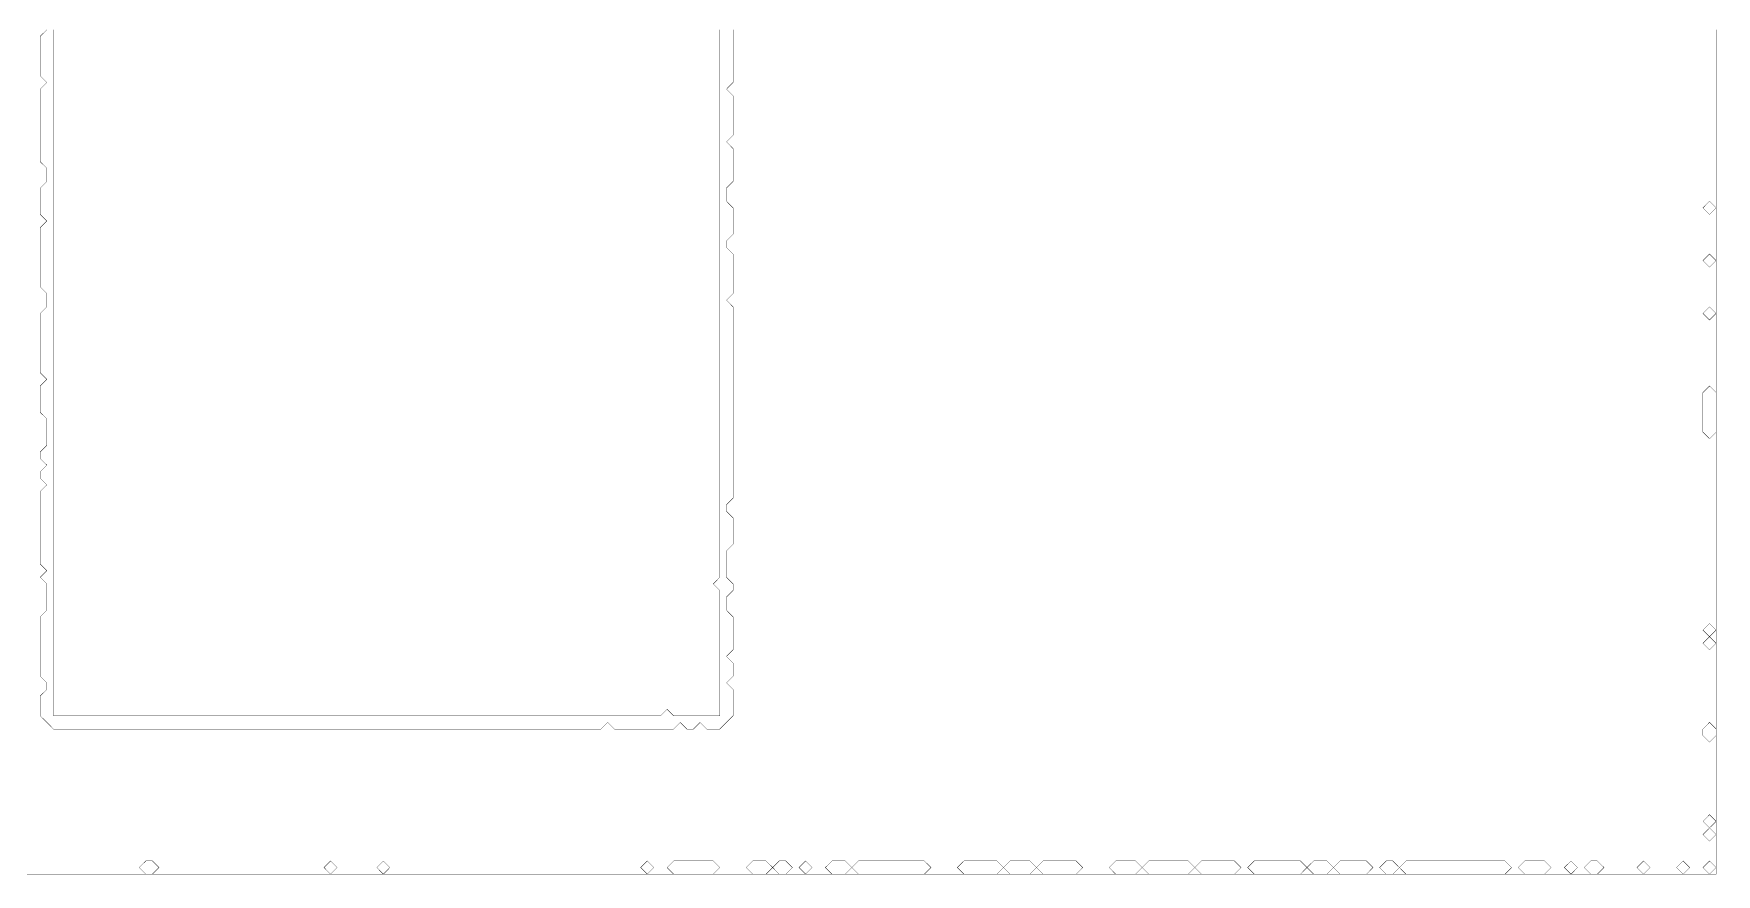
# Model space of a CAD drawing. Header units: metres. Extents: x 0 to 5082, y -5082 to 0.
# Drawn here: x 2546 to 5082, y -5082 to -3815 of the extents above; entities that cross this region are included whole.
import ezdxf

# ---------------------------------------------------------------- set-up
doc = ezdxf.new("R2010")
doc.units = ezdxf.units.M
doc.layers.add('conductor', color=1, linetype='Continuous')
doc.layers.add('substrate', color=5, linetype='Continuous')

msp = doc.modelspace()

# ---------------------------------------------------------------- linework, layer by layer
at = {"layer": 'conductor', "const_width": 0.5}
msp.add_lwpolyline([(2575.8, -3809.1), (2575.8, -3819), (2575.8, -3828.9), (2575.8, -3838.9), (2575.8, -3848.8), (2575.8, -3858.8), (2575.8, -3868.7), (2575.8, -3878.7), (2575.8, -3888.6), (2575.8, -3898.6), (2575.8, -3908.5), (2575.8, -3918.5), (2575.8, -3928.4), (2575.8, -3938.3), (2575.8, -3948.3), (2575.8, -3958.2), (2575.8, -3968.2), (2575.8, -3978.1), (2575.8, -3988.1), (2575.8, -3998), (2575.8, -4008), (2575.8, -4017.9), (2575.8, -4027.9), (2575.8, -4037.8), (2575.8, -4047.7), (2575.8, -4057.7), (2575.8, -4067.6), (2575.8, -4077.6), (2575.8, -4087.5), (2575.8, -4097.5), (2575.8, -4107.4), (2575.8, -4117.4), (2575.8, -4127.3), (2575.8, -4137.2), (2575.8, -4147.2), (2575.8, -4157.1), (2575.8, -4167.1), (2575.8, -4177), (2575.8, -4187), (2575.8, -4196.9), (2575.8, -4206.9), (2575.8, -4216.8), (2575.8, -4226.8), (2575.8, -4236.7), (2575.8, -4246.6), (2575.8, -4256.6), (2575.8, -4266.5), (2575.8, -4276.5), (2575.8, -4286.4), (2575.8, -4296.4), (2575.8, -4306.3), (2575.8, -4316.3), (2575.8, -4326.2), (2575.8, -4336.2), (2575.8, -4346.1), (2575.8, -4356), (2575.8, -4366), (2575.8, -4375.9), (2575.8, -4385.9), (2575.8, -4395.8), (2575.8, -4405.8), (2575.8, -4415.7), (2575.8, -4425.7), (2575.8, -4435.6), (2575.8, -4445.6), (2575.8, -4455.5), (2575.8, -4465.4), (2575.8, -4475.4), (2575.8, -4485.3), (2575.8, -4495.3), (2575.8, -4505.2), (2575.8, -4515.2), (2575.8, -4525.1), (2575.8, -4535.1), (2575.8, -4545), (2575.8, -4555), (2575.8, -4564.9), (2575.8, -4574.8), (2575.8, -4584.8), (2575.8, -4594.7), (2575.8, -4604.7), (2575.8, -4614.6), (2575.8, -4624.6), (2575.8, -4634.5), (2575.8, -4644.5), (2575.8, -4654.4), (2575.8, -4664.4), (2575.8, -4674.3), (2575.8, -4684.2), (2575.8, -4694.2), (2575.8, -4704.1), (2575.8, -4714.1), (2575.8, -4724), (2575.8, -4734), (2575.8, -4743.9), (2575.8, -4753.9), (2575.8, -4763.8), (2575.8, -4773.8), (2575.8, -4783.7), (2575.8, -4793.6), (2575.8, -4803.6), (2575.8, -4813.5), (2575.8, -4823.5), (2575.8, -4833.4), (2575.8, -4843.4), (2585.8, -4843.4), (2595.7, -4843.4), (2605.7, -4843.4), (2615.6, -4843.4), (2625.6, -4843.4), (2635.5, -4843.4), (2645.5, -4843.4), (2655.4, -4843.4), (2665.3, -4843.4), (2675.3, -4843.4), (2685.2, -4843.4), (2695.2, -4843.4), (2705.1, -4843.4), (2715.1, -4843.4), (2725, -4843.4), (2735, -4843.4), (2744.9, -4843.4), (2754.9, -4843.4), (2764.8, -4843.4), (2774.7, -4843.4), (2784.7, -4843.4), (2794.6, -4843.4), (2804.6, -4843.4), (2814.5, -4843.4), (2824.5, -4843.4), (2834.4, -4843.4), (2844.4, -4843.4), (2854.3, -4843.4), (2864.2, -4843.4), (2874.2, -4843.4), (2884.1, -4843.4), (2894.1, -4843.4), (2904, -4843.4), (2914, -4843.4), (2923.9, -4843.4), (2933.9, -4843.4), (2943.8, -4843.4), (2953.8, -4843.4), (2963.7, -4843.4), (2973.6, -4843.4), (2983.6, -4843.4), (2993.5, -4843.4), (3003.5, -4843.4), (3013.4, -4843.4), (3023.4, -4843.4), (3033.3, -4843.4), (3043.3, -4843.4), (3053.2, -4843.4), (3063.2, -4843.4), (3073.1, -4843.4), (3083, -4843.4), (3093, -4843.4), (3102.9, -4843.4), (3112.9, -4843.4), (3122.8, -4843.4), (3132.8, -4843.4), (3142.7, -4843.4), (3152.7, -4843.4), (3162.6, -4843.4), (3172.6, -4843.4), (3182.5, -4843.4), (3192.4, -4843.4), (3202.4, -4843.4), (3212.3, -4843.4), (3222.3, -4843.4), (3232.2, -4843.4), (3242.2, -4843.4), (3252.1, -4843.4), (3262.1, -4843.4), (3272, -4843.4), (3282, -4843.4), (3291.9, -4843.4), (3301.8, -4843.4), (3311.8, -4843.4), (3321.7, -4843.4), (3331.7, -4843.4), (3341.6, -4843.4), (3351.6, -4843.4), (3361.5, -4843.4), (3371.5, -4843.4), (3381.4, -4843.4), (3391.4, -4843.4), (3401.3, -4843.4), (3411.2, -4843.4), (3421.2, -4843.4), (3431.1, -4843.4), (3441.1, -4843.4), (3451, -4843.4), (3461, -4843.4), (3470.9, -4843.4), (3480.9, -4843.4), (3490.8, -4843.4), (3500.8, -4833.4), (3510.7, -4843.4), (3520.6, -4843.4), (3530.6, -4843.4), (3540.5, -4843.4), (3550.5, -4843.4), (3560.4, -4843.4), (3570.4, -4843.4), (3580.3, -4843.4), (3580.3, -4833.4), (3580.3, -4823.5), (3580.3, -4813.5), (3580.3, -4803.6), (3580.3, -4793.6), (3580.3, -4783.7), (3580.3, -4773.8), (3580.3, -4763.8), (3580.3, -4753.9), (3580.3, -4743.9), (3580.3, -4734), (3580.3, -4724), (3580.3, -4714.1), (3580.3, -4704.1), (3580.3, -4694.2), (3580.3, -4684.2), (3580.3, -4674.3), (3580.3, -4664.4), (3580.3, -4654.4), (3570.4, -4644.5), (3580.3, -4634.5), (3580.3, -4624.6), (3580.3, -4614.6), (3580.3, -4604.7), (3580.3, -4594.7), (3580.3, -4584.8), (3580.3, -4574.8), (3580.3, -4564.9), (3580.3, -4555), (3580.3, -4545), (3580.3, -4535.1), (3580.3, -4525.1), (3580.3, -4515.2), (3580.3, -4505.2), (3580.3, -4495.3), (3580.3, -4485.3), (3580.3, -4475.4), (3580.3, -4465.4), (3580.3, -4455.5), (3580.3, -4445.6), (3580.3, -4435.6), (3580.3, -4425.7), (3580.3, -4415.7), (3580.3, -4405.8), (3580.3, -4395.8), (3580.3, -4385.9), (3580.3, -4375.9), (3580.3, -4366), (3580.3, -4356), (3580.3, -4346.1), (3580.3, -4336.2), (3580.3, -4326.2), (3580.3, -4316.3), (3580.3, -4306.3), (3580.3, -4296.4), (3580.3, -4286.4), (3580.3, -4276.5), (3580.3, -4266.5), (3580.3, -4256.6), (3580.3, -4246.6), (3580.3, -4236.7), (3580.3, -4226.8), (3580.3, -4216.8), (3580.3, -4206.9), (3580.3, -4196.9), (3580.3, -4187), (3580.3, -4177), (3580.3, -4167.1), (3580.3, -4157.1), (3580.3, -4147.2), (3580.3, -4137.2), (3580.3, -4127.3), (3580.3, -4117.4), (3580.3, -4107.4), (3580.3, -4097.5), (3580.3, -4087.5), (3580.3, -4077.6), (3580.3, -4067.6), (3580.3, -4057.7), (3580.3, -4047.7), (3580.3, -4037.8), (3580.3, -4027.9), (3580.3, -4017.9), (3580.3, -4008), (3580.3, -3998), (3580.3, -3988.1), (3580.3, -3978.1), (3580.3, -3968.2), (3580.3, -3958.2), (3580.3, -3948.3), (3580.3, -3938.3), (3580.3, -3928.4), (3580.3, -3918.5), (3580.3, -3908.5), (3580.3, -3898.6), (3580.3, -3888.6), (3580.3, -3878.7), (3580.3, -3868.7), (3580.3, -3858.8), (3580.3, -3848.8), (3580.3, -3838.9), (3580.3, -3828.9), (3580.3, -3819), (3580.3, -3809.1)], dxfattribs=at)
at = {"layer": 'substrate', "const_width": 0.5}
for points in [[(2536.1, -5082.1), (2546, -5082.1), (2555.9, -5082.1), (2565.9, -5082.1), (2575.8, -5082.1), (2585.8, -5082.1), (2595.7, -5082.1), (2605.7, -5082.1), (2615.6, -5082.1), (2625.6, -5082.1), (2635.5, -5082.1), (2645.5, -5082.1), (2655.4, -5082.1), (2665.3, -5082.1), (2675.3, -5082.1), (2685.2, -5082.1), (2695.2, -5082.1), (2705.1, -5082.1), (2715.1, -5082.1), (2725, -5082.1), (2735, -5082.1), (2744.9, -5082.1), (2754.9, -5082.1), (2764.8, -5082.1), (2774.7, -5082.1), (2784.7, -5082.1), (2794.6, -5082.1), (2804.6, -5082.1), (2814.5, -5082.1), (2824.5, -5082.1), (2834.4, -5082.1), (2844.4, -5082.1), (2854.3, -5082.1), (2864.2, -5082.1), (2874.2, -5082.1), (2884.1, -5082.1), (2894.1, -5082.1), (2904, -5082.1), (2914, -5082.1), (2923.9, -5082.1), (2933.9, -5082.1), (2943.8, -5082.1), (2953.8, -5082.1), (2963.7, -5082.1), (2973.6, -5082.1), (2983.6, -5082.1), (2993.5, -5082.1), (3003.5, -5082.1), (3013.4, -5082.1), (3023.4, -5082.1), (3033.3, -5082.1), (3043.3, -5082.1), (3053.2, -5082.1), (3063.2, -5082.1), (3073.1, -5082.1), (3083, -5082.1), (3093, -5082.1), (3102.9, -5082.1), (3112.9, -5082.1), (3122.8, -5082.1), (3132.8, -5082.1), (3142.7, -5082.1), (3152.7, -5082.1), (3162.6, -5082.1), (3172.6, -5082.1), (3182.5, -5082.1), (3192.4, -5082.1), (3202.4, -5082.1), (3212.3, -5082.1), (3222.3, -5082.1), (3232.2, -5082.1), (3242.2, -5082.1), (3252.1, -5082.1), (3262.1, -5082.1), (3272, -5082.1), (3282, -5082.1), (3291.9, -5082.1), (3301.8, -5082.1), (3311.8, -5082.1), (3321.7, -5082.1), (3331.7, -5082.1), (3341.6, -5082.1), (3351.6, -5082.1), (3361.5, -5082.1), (3371.5, -5082.1), (3381.4, -5082.1), (3391.4, -5082.1), (3401.3, -5082.1), (3411.2, -5082.1), (3421.2, -5082.1), (3431.1, -5082.1), (3441.1, -5082.1), (3451, -5082.1), (3461, -5082.1), (3470.9, -5082.1), (3480.9, -5082.1), (3490.8, -5082.1), (3500.8, -5082.1), (3510.7, -5082.1), (3520.6, -5082.1), (3530.6, -5082.1), (3540.5, -5082.1), (3550.5, -5082.1), (3560.4, -5082.1), (3570.4, -5082.1), (3580.3, -5082.1), (3590.3, -5082.1), (3600.2, -5082.1), (3610.1, -5082.1), (3620.1, -5082.1), (3630, -5082.1), (3640, -5082.1), (3649.9, -5082.1), (3659.9, -5082.1), (3669.8, -5082.1), (3679.8, -5082.1), (3689.7, -5082.1), (3699.7, -5082.1), (3709.6, -5082.1), (3719.5, -5082.1), (3729.5, -5082.1), (3739.4, -5082.1), (3749.4, -5082.1), (3759.3, -5082.1), (3769.3, -5082.1), (3779.2, -5082.1), (3789.2, -5082.1), (3799.1, -5082.1), (3809.1, -5082.1), (3819, -5082.1), (3828.9, -5082.1), (3838.9, -5082.1), (3848.8, -5082.1), (3858.8, -5082.1), (3868.7, -5082.1), (3878.7, -5082.1), (3888.6, -5082.1), (3898.6, -5082.1), (3908.5, -5082.1), (3918.5, -5082.1), (3928.4, -5082.1), (3938.3, -5082.1), (3948.3, -5082.1), (3958.2, -5082.1), (3968.2, -5082.1), (3978.1, -5082.1), (3988.1, -5082.1), (3998, -5082.1), (4008, -5082.1), (4017.9, -5082.1), (4027.9, -5082.1), (4037.8, -5082.1), (4047.7, -5082.1), (4057.7, -5082.1), (4067.6, -5082.1), (4077.6, -5082.1), (4087.5, -5082.1), (4097.5, -5082.1), (4107.4, -5082.1), (4117.4, -5082.1), (4127.3, -5082.1), (4137.2, -5082.1), (4147.2, -5082.1), (4157.1, -5082.1), (4167.1, -5082.1), (4177, -5082.1), (4187, -5082.1), (4196.9, -5082.1), (4206.9, -5082.1), (4216.8, -5082.1), (4226.8, -5082.1), (4236.7, -5082.1), (4246.6, -5082.1), (4256.6, -5082.1), (4266.5, -5082.1), (4276.5, -5082.1), (4286.4, -5082.1), (4296.4, -5082.1), (4306.3, -5082.1), (4316.3, -5082.1), (4326.2, -5082.1), (4336.2, -5082.1), (4346.1, -5082.1), (4356, -5082.1), (4366, -5082.1), (4375.9, -5082.1), (4385.9, -5082.1), (4395.8, -5082.1), (4405.8, -5082.1), (4415.7, -5082.1), (4425.7, -5082.1), (4435.6, -5082.1), (4445.6, -5082.1), (4455.5, -5082.1), (4465.4, -5082.1), (4475.4, -5082.1), (4485.3, -5082.1), (4495.3, -5082.1), (4505.2, -5082.1), (4515.2, -5082.1), (4525.1, -5082.1), (4535.1, -5082.1), (4545, -5082.1), (4555, -5082.1), (4564.9, -5082.1), (4574.8, -5082.1), (4584.8, -5082.1), (4594.7, -5082.1), (4604.7, -5082.1), (4614.6, -5082.1), (4624.6, -5082.1), (4634.5, -5082.1), (4644.5, -5082.1), (4654.4, -5082.1), (4664.4, -5082.1), (4674.3, -5082.1), (4684.2, -5082.1), (4694.2, -5082.1), (4704.1, -5082.1), (4714.1, -5082.1), (4724, -5082.1), (4734, -5082.1), (4743.9, -5082.1), (4753.9, -5082.1), (4763.8, -5082.1), (4773.8, -5082.1), (4783.7, -5082.1), (4793.6, -5082.1), (4803.6, -5082.1), (4813.5, -5082.1), (4823.5, -5082.1), (4833.4, -5082.1), (4843.4, -5082.1), (4853.3, -5082.1), (4863.3, -5082.1), (4873.2, -5082.1), (4883.1, -5082.1), (4893.1, -5082.1), (4903, -5082.1), (4913, -5082.1), (4922.9, -5082.1), (4932.9, -5082.1), (4942.8, -5082.1), (4952.8, -5082.1), (4962.7, -5082.1), (4972.7, -5082.1), (4982.6, -5082.1), (4992.5, -5082.1), (5002.5, -5082.1), (5012.4, -5082.1), (5022.4, -5082.1), (5032.3, -5082.1), (5042.3, -5082.1), (5052.2, -5082.1), (5062.2, -5082.1), (5072.1, -5082.1), (5082.1, -5082.1), (5082.1, -5072.1), (5082.1, -5062.2), (5082.1, -5052.2), (5082.1, -5042.3), (5082.1, -5032.3), (5082.1, -5022.4), (5082.1, -5012.4), (5082.1, -5002.5), (5082.1, -4992.5), (5082.1, -4982.6), (5082.1, -4972.7), (5082.1, -4962.7), (5082.1, -4952.8), (5082.1, -4942.8), (5082.1, -4932.9), (5082.1, -4922.9), (5082.1, -4913), (5082.1, -4903), (5082.1, -4893.1), (5082.1, -4883.1), (5082.1, -4873.2), (5082.1, -4863.3), (5082.1, -4853.3), (5082.1, -4843.4), (5082.1, -4833.4), (5082.1, -4823.5), (5082.1, -4813.5), (5082.1, -4803.6), (5082.1, -4793.6), (5082.1, -4783.7), (5082.1, -4773.8), (5082.1, -4763.8), (5082.1, -4753.9), (5082.1, -4743.9), (5082.1, -4734), (5082.1, -4724), (5082.1, -4714.1), (5082.1, -4704.1), (5082.1, -4694.2), (5082.1, -4684.2), (5082.1, -4674.3), (5082.1, -4664.4), (5082.1, -4654.4), (5082.1, -4644.5), (5082.1, -4634.5), (5082.1, -4624.6), (5082.1, -4614.6), (5082.1, -4604.7), (5082.1, -4594.7), (5082.1, -4584.8), (5082.1, -4574.8), (5082.1, -4564.9), (5082.1, -4555), (5082.1, -4545), (5082.1, -4535.1), (5082.1, -4525.1), (5082.1, -4515.2), (5082.1, -4505.2), (5082.1, -4495.3), (5082.1, -4485.3), (5082.1, -4475.4), (5082.1, -4465.4), (5082.1, -4455.5), (5082.1, -4445.6), (5082.1, -4435.6), (5082.1, -4425.7), (5082.1, -4415.7), (5082.1, -4405.8), (5082.1, -4395.8), (5082.1, -4385.9), (5082.1, -4375.9), (5082.1, -4366), (5082.1, -4356), (5082.1, -4346.1), (5082.1, -4336.2), (5082.1, -4326.2), (5082.1, -4316.3), (5082.1, -4306.3), (5082.1, -4296.4), (5082.1, -4286.4), (5082.1, -4276.5), (5082.1, -4266.5), (5082.1, -4256.6), (5082.1, -4246.6), (5082.1, -4236.7), (5082.1, -4226.8), (5082.1, -4216.8), (5082.1, -4206.9), (5082.1, -4196.9), (5082.1, -4187), (5082.1, -4177), (5082.1, -4167.1), (5082.1, -4157.1), (5082.1, -4147.2), (5082.1, -4137.2), (5082.1, -4127.3), (5082.1, -4117.4), (5082.1, -4107.4), (5082.1, -4097.5), (5082.1, -4087.5), (5082.1, -4077.6), (5082.1, -4067.6), (5082.1, -4057.7), (5082.1, -4047.7), (5082.1, -4037.8), (5082.1, -4027.9), (5082.1, -4017.9), (5082.1, -4008), (5082.1, -3998), (5082.1, -3988.1), (5082.1, -3978.1), (5082.1, -3968.2), (5082.1, -3958.2), (5082.1, -3948.3), (5082.1, -3938.3), (5082.1, -3928.4), (5082.1, -3918.5), (5082.1, -3908.5), (5082.1, -3898.6), (5082.1, -3888.6), (5082.1, -3878.7), (5082.1, -3868.7), (5082.1, -3858.8), (5082.1, -3848.8), (5082.1, -3838.9), (5082.1, -3828.9), (5082.1, -3819), (5082.1, -3809.1)], [(3600.2, -3809.1), (3600.2, -3819), (3600.2, -3828.9), (3600.2, -3838.9), (3600.2, -3848.8), (3600.2, -3858.8), (3600.2, -3868.7), (3600.2, -3878.7), (3600.2, -3888.6), (3590.3, -3898.6), (3600.2, -3908.5), (3600.2, -3918.5), (3600.2, -3928.4), (3600.2, -3938.3), (3600.2, -3948.3), (3600.2, -3958.2), (3600.2, -3968.2), (3590.3, -3978.1), (3600.2, -3988.1), (3600.2, -3998), (3600.2, -4008), (3600.2, -4017.9), (3600.2, -4027.9), (3600.2, -4037.8), (3590.3, -4047.7), (3590.3, -4057.7), (3590.3, -4067.6), (3600.2, -4077.6), (3600.2, -4087.5), (3600.2, -4097.5), (3600.2, -4107.4), (3600.2, -4117.4), (3590.3, -4127.3), (3590.3, -4137.2), (3600.2, -4147.2), (3600.2, -4157.1), (3600.2, -4167.1), (3600.2, -4177), (3600.2, -4187), (3600.2, -4196.9), (3600.2, -4206.9), (3590.3, -4216.8), (3600.2, -4226.8), (3600.2, -4236.7), (3600.2, -4246.6), (3600.2, -4256.6), (3600.2, -4266.5), (3600.2, -4276.5), (3600.2, -4286.4), (3600.2, -4296.4), (3600.2, -4306.3), (3600.2, -4316.3), (3600.2, -4326.2), (3600.2, -4336.2), (3600.2, -4346.1), (3600.2, -4356), (3600.2, -4366), (3600.2, -4375.9), (3600.2, -4385.9), (3600.2, -4395.8), (3600.2, -4405.8), (3600.2, -4415.7), (3600.2, -4425.7), (3600.2, -4435.6), (3600.2, -4445.6), (3600.2, -4455.5), (3600.2, -4465.4), (3600.2, -4475.4), (3600.2, -4485.3), (3600.2, -4495.3), (3600.2, -4505.2), (3600.2, -4515.2), (3590.3, -4525.1), (3590.3, -4535.1), (3600.2, -4545), (3600.2, -4555), (3600.2, -4564.9), (3600.2, -4574.8), (3600.2, -4584.8), (3590.3, -4594.7), (3590.3, -4604.7), (3590.3, -4614.6), (3590.3, -4624.6), (3590.3, -4634.5), (3600.2, -4644.5), (3600.2, -4654.4), (3590.3, -4664.4), (3590.3, -4674.3), (3590.3, -4684.2), (3600.2, -4694.2), (3600.2, -4704.1), (3600.2, -4714.1), (3600.2, -4724), (3600.2, -4734), (3600.2, -4743.9), (3590.3, -4753.9), (3600.2, -4763.8), (3600.2, -4773.8), (3600.2, -4783.7), (3590.3, -4793.6), (3600.2, -4803.6), (3600.2, -4813.5), (3600.2, -4823.5), (3600.2, -4833.4), (3600.2, -4843.4), (3590.3, -4853.3), (3580.3, -4863.3), (3570.4, -4863.3), (3560.4, -4863.3), (3550.5, -4853.3), (3540.5, -4863.3), (3530.6, -4863.3), (3520.6, -4853.3), (3510.7, -4863.3), (3500.8, -4863.3), (3490.8, -4863.3), (3480.9, -4863.3), (3470.9, -4863.3), (3461, -4863.3), (3451, -4863.3), (3441.1, -4863.3), (3431.1, -4863.3), (3421.2, -4863.3), (3411.2, -4853.3), (3401.3, -4863.3), (3391.4, -4863.3), (3381.4, -4863.3), (3371.5, -4863.3), (3361.5, -4863.3), (3351.6, -4863.3), (3341.6, -4863.3), (3331.7, -4863.3), (3321.7, -4863.3), (3311.8, -4863.3), (3301.8, -4863.3), (3291.9, -4863.3), (3282, -4863.3), (3272, -4863.3), (3262.1, -4863.3), (3252.1, -4863.3), (3242.2, -4863.3), (3232.2, -4863.3), (3222.3, -4863.3), (3212.3, -4863.3), (3202.4, -4863.3), (3192.4, -4863.3), (3182.5, -4863.3), (3172.6, -4863.3), (3162.6, -4863.3), (3152.7, -4863.3), (3142.7, -4863.3), (3132.8, -4863.3), (3122.8, -4863.3), (3112.9, -4863.3), (3102.9, -4863.3), (3093, -4863.3), (3083, -4863.3), (3073.1, -4863.3), (3063.2, -4863.3), (3053.2, -4863.3), (3043.3, -4863.3), (3033.3, -4863.3), (3023.4, -4863.3), (3013.4, -4863.3), (3003.5, -4863.3), (2993.5, -4863.3), (2983.6, -4863.3), (2973.6, -4863.3), (2963.7, -4863.3), (2953.8, -4863.3), (2943.8, -4863.3), (2933.9, -4863.3), (2923.9, -4863.3), (2914, -4863.3), (2904, -4863.3), (2894.1, -4863.3), (2884.1, -4863.3), (2874.2, -4863.3), (2864.2, -4863.3), (2854.3, -4863.3), (2844.4, -4863.3), (2834.4, -4863.3), (2824.5, -4863.3), (2814.5, -4863.3), (2804.6, -4863.3), (2794.6, -4863.3), (2784.7, -4863.3), (2774.7, -4863.3), (2764.8, -4863.3), (2754.9, -4863.3), (2744.9, -4863.3), (2735, -4863.3), (2725, -4863.3), (2715.1, -4863.3), (2705.1, -4863.3), (2695.2, -4863.3), (2685.2, -4863.3), (2675.3, -4863.3), (2665.3, -4863.3), (2655.4, -4863.3), (2645.5, -4863.3), (2635.5, -4863.3), (2625.6, -4863.3), (2615.6, -4863.3), (2605.7, -4863.3), (2595.7, -4863.3), (2585.8, -4863.3), (2575.8, -4863.3), (2565.9, -4853.3), (2555.9, -4843.4), (2555.9, -4833.4), (2555.9, -4823.5), (2555.9, -4813.5), (2565.9, -4803.6), (2565.9, -4793.6), (2555.9, -4783.7), (2555.9, -4773.8), (2555.9, -4763.8), (2555.9, -4753.9), (2555.9, -4743.9), (2555.9, -4734), (2555.9, -4724), (2555.9, -4714.1), (2555.9, -4704.1), (2555.9, -4694.2), (2565.9, -4684.2), (2565.9, -4674.3), (2565.9, -4664.4), (2565.9, -4654.4), (2565.9, -4644.5), (2555.9, -4634.5), (2565.9, -4624.6), (2555.9, -4614.6), (2555.9, -4604.7), (2555.9, -4594.7), (2555.9, -4584.8), (2555.9, -4574.8), (2555.9, -4564.9), (2555.9, -4555), (2555.9, -4545), (2555.9, -4535.1), (2555.9, -4525.1), (2555.9, -4515.2), (2555.9, -4505.2), (2565.9, -4495.3), (2555.9, -4485.3), (2555.9, -4475.4), (2565.9, -4465.4), (2555.9, -4455.5), (2555.9, -4445.6), (2565.9, -4435.6), (2565.9, -4425.7), (2565.9, -4415.7), (2565.9, -4405.8), (2565.9, -4395.8), (2555.9, -4385.9), (2555.9, -4375.9), (2555.9, -4366), (2555.9, -4356), (2555.9, -4346.1), (2565.9, -4336.2), (2555.9, -4326.2), (2555.9, -4316.3), (2555.9, -4306.3), (2555.9, -4296.4), (2555.9, -4286.4), (2555.9, -4276.5), (2555.9, -4266.5), (2555.9, -4256.6), (2555.9, -4246.6), (2555.9, -4236.7), (2565.9, -4226.8), (2565.9, -4216.8), (2565.9, -4206.9), (2555.9, -4196.9), (2555.9, -4187), (2555.9, -4177), (2555.9, -4167.1), (2555.9, -4157.1), (2555.9, -4147.2), (2555.9, -4137.2), (2555.9, -4127.3), (2555.9, -4117.4), (2555.9, -4107.4), (2565.9, -4097.5), (2555.9, -4087.5), (2555.9, -4077.6), (2555.9, -4067.6), (2555.9, -4057.7), (2555.9, -4047.7), (2565.9, -4037.8), (2565.9, -4027.9), (2565.9, -4017.9), (2555.9, -4008), (2555.9, -3998), (2555.9, -3988.1), (2555.9, -3978.1), (2555.9, -3968.2), (2555.9, -3958.2), (2555.9, -3948.3), (2555.9, -3938.3), (2555.9, -3928.4), (2555.9, -3918.5), (2555.9, -3908.5), (2555.9, -3898.6), (2565.9, -3888.6), (2555.9, -3878.7), (2555.9, -3868.7), (2555.9, -3858.8), (2555.9, -3848.8), (2555.9, -3838.9), (2555.9, -3828.9), (2555.9, -3819), (2565.9, -3809.1)]]:
    msp.add_lwpolyline(points, dxfattribs=at)
for points in [[(5062.2, -4077.6), (5072.1, -4067.6), (5082.1, -4077.6), (5072.1, -4087.5)], [(5062.2, -4157.1), (5072.1, -4147.2), (5082.1, -4157.1), (5072.1, -4167.1)], [(5062.2, -4236.7), (5072.1, -4226.8), (5082.1, -4236.7), (5072.1, -4246.6)], [(5062.2, -4356), (5072.1, -4346.1), (5082.1, -4356), (5082.1, -4366), (5082.1, -4375.9), (5082.1, -4385.9), (5082.1, -4395.8), (5082.1, -4405.8), (5082.1, -4415.7), (5072.1, -4425.7), (5062.2, -4415.7), (5062.2, -4405.8), (5062.2, -4395.8), (5062.2, -4385.9), (5062.2, -4375.9), (5062.2, -4366)], [(5062.2, -4714.1), (5072.1, -4704.1), (5082.1, -4714.1), (5072.1, -4724)], [(5062.2, -4734), (5072.1, -4724), (5082.1, -4734), (5072.1, -4743.9)], [(5062.2, -4863.3), (5072.1, -4853.3), (5082.1, -4863.3), (5082.1, -4873.2), (5072.1, -4883.1), (5062.2, -4873.2)], [(5062.2, -5002.5), (5072.1, -4992.5), (5082.1, -5002.5), (5072.1, -5012.4)], [(5062.2, -5022.4), (5072.1, -5012.4), (5082.1, -5022.4), (5072.1, -5032.3)], [(2705.1, -5072.1), (2715.1, -5062.2), (2725, -5062.2), (2735, -5072.1), (2725, -5082.1), (2715.1, -5082.1)], [(2983.6, -5072.1), (2993.5, -5062.2), (3003.5, -5072.1), (2993.5, -5082.1)], [(3063.2, -5072.1), (3073.1, -5062.2), (3083, -5072.1), (3073.1, -5082.1)], [(3461, -5072.1), (3470.9, -5062.2), (3480.9, -5072.1), (3470.9, -5082.1)], [(3500.8, -5072.1), (3510.7, -5062.2), (3520.6, -5062.2), (3530.6, -5062.2), (3540.5, -5062.2), (3550.5, -5062.2), (3560.4, -5062.2), (3570.4, -5062.2), (3580.3, -5072.1), (3570.4, -5082.1), (3560.4, -5082.1), (3550.5, -5082.1), (3540.5, -5082.1), (3530.6, -5082.1), (3520.6, -5082.1), (3510.7, -5082.1)], [(3620.1, -5072.1), (3630, -5062.2), (3640, -5062.2), (3649.9, -5062.2), (3659.9, -5072.1), (3649.9, -5082.1), (3640, -5082.1), (3630, -5082.1)], [(3659.9, -5072.1), (3669.8, -5062.2), (3679.8, -5062.2), (3689.7, -5072.1), (3679.8, -5082.1), (3669.8, -5082.1)], [(3699.7, -5072.1), (3709.6, -5062.2), (3719.5, -5072.1), (3709.6, -5082.1)], [(3739.4, -5072.1), (3749.4, -5062.2), (3759.3, -5062.2), (3769.3, -5062.2), (3779.2, -5072.1), (3769.3, -5082.1), (3759.3, -5082.1), (3749.4, -5082.1)], [(3779.2, -5072.1), (3789.2, -5062.2), (3799.1, -5062.2), (3809.1, -5062.2), (3819, -5062.2), (3828.9, -5062.2), (3838.9, -5062.2), (3848.8, -5062.2), (3858.8, -5062.2), (3868.7, -5062.2), (3878.7, -5062.2), (3888.6, -5062.2), (3898.6, -5072.1), (3888.6, -5082.1), (3878.7, -5082.1), (3868.7, -5082.1), (3858.8, -5082.1), (3848.8, -5082.1), (3838.9, -5082.1), (3828.9, -5082.1), (3819, -5082.1), (3809.1, -5082.1), (3799.1, -5082.1), (3789.2, -5082.1)], [(3938.3, -5072.1), (3948.3, -5062.2), (3958.2, -5062.2), (3968.2, -5062.2), (3978.1, -5062.2), (3988.1, -5062.2), (3998, -5062.2), (4008, -5072.1), (3998, -5082.1), (3988.1, -5082.1), (3978.1, -5082.1), (3968.2, -5082.1), (3958.2, -5082.1), (3948.3, -5082.1)], [(4008, -5072.1), (4017.9, -5062.2), (4027.9, -5062.2), (4037.8, -5062.2), (4047.7, -5062.2), (4057.7, -5072.1), (4047.7, -5082.1), (4037.8, -5082.1), (4027.9, -5082.1), (4017.9, -5082.1)], [(4057.7, -5072.1), (4067.6, -5062.2), (4077.6, -5062.2), (4087.5, -5062.2), (4097.5, -5062.2), (4107.4, -5062.2), (4117.4, -5062.2), (4127.3, -5072.1), (4117.4, -5082.1), (4107.4, -5082.1), (4097.5, -5082.1), (4087.5, -5082.1), (4077.6, -5082.1), (4067.6, -5082.1)], [(4167.1, -5072.1), (4177, -5062.2), (4187, -5062.2), (4196.9, -5062.2), (4206.9, -5062.2), (4216.8, -5072.1), (4206.9, -5082.1), (4196.9, -5082.1), (4187, -5082.1), (4177, -5082.1)], [(4216.8, -5072.1), (4226.8, -5062.2), (4236.7, -5062.2), (4246.6, -5062.2), (4256.6, -5062.2), (4266.5, -5062.2), (4276.5, -5062.2), (4286.4, -5062.2), (4296.4, -5072.1), (4286.4, -5082.1), (4276.5, -5082.1), (4266.5, -5082.1), (4256.6, -5082.1), (4246.6, -5082.1), (4236.7, -5082.1), (4226.8, -5082.1)], [(4296.4, -5072.1), (4306.3, -5062.2), (4316.3, -5062.2), (4326.2, -5062.2), (4336.2, -5062.2), (4346.1, -5062.2), (4356, -5062.2), (4366, -5072.1), (4356, -5082.1), (4346.1, -5082.1), (4336.2, -5082.1), (4326.2, -5082.1), (4316.3, -5082.1), (4306.3, -5082.1)], [(4375.9, -5072.1), (4385.9, -5062.2), (4395.8, -5062.2), (4405.8, -5062.2), (4415.7, -5062.2), (4425.7, -5062.2), (4435.6, -5062.2), (4445.6, -5062.2), (4455.5, -5062.2), (4465.4, -5072.1), (4455.5, -5082.1), (4445.6, -5082.1), (4435.6, -5082.1), (4425.7, -5082.1), (4415.7, -5082.1), (4405.8, -5082.1), (4395.8, -5082.1), (4385.9, -5082.1)], [(4465.4, -5072.1), (4475.4, -5062.2), (4485.3, -5062.2), (4495.3, -5062.2), (4505.2, -5072.1), (4495.3, -5082.1), (4485.3, -5082.1), (4475.4, -5082.1)], [(4505.2, -5072.1), (4515.2, -5062.2), (4525.1, -5062.2), (4535.1, -5062.2), (4545, -5062.2), (4555, -5062.2), (4564.9, -5072.1), (4555, -5082.1), (4545, -5082.1), (4535.1, -5082.1), (4525.1, -5082.1), (4515.2, -5082.1)], [(4574.8, -5072.1), (4584.8, -5062.2), (4594.7, -5062.2), (4604.7, -5072.1), (4594.7, -5082.1), (4584.8, -5082.1)], [(4604.7, -5072.1), (4614.6, -5062.2), (4624.6, -5062.2), (4634.5, -5062.2), (4644.5, -5062.2), (4654.4, -5062.2), (4664.4, -5062.2), (4674.3, -5062.2), (4684.2, -5062.2), (4694.2, -5062.2), (4704.1, -5062.2), (4714.1, -5062.2), (4724, -5062.2), (4734, -5062.2), (4743.9, -5062.2), (4753.9, -5062.2), (4763.8, -5062.2), (4773.8, -5072.1), (4763.8, -5082.1), (4753.9, -5082.1), (4743.9, -5082.1), (4734, -5082.1), (4724, -5082.1), (4714.1, -5082.1), (4704.1, -5082.1), (4694.2, -5082.1), (4684.2, -5082.1), (4674.3, -5082.1), (4664.4, -5082.1), (4654.4, -5082.1), (4644.5, -5082.1), (4634.5, -5082.1), (4624.6, -5082.1), (4614.6, -5082.1)], [(4783.7, -5072.1), (4793.6, -5062.2), (4803.6, -5062.2), (4813.5, -5062.2), (4823.5, -5062.2), (4833.4, -5072.1), (4823.5, -5082.1), (4813.5, -5082.1), (4803.6, -5082.1), (4793.6, -5082.1)], [(4853.3, -5072.1), (4863.3, -5062.2), (4873.2, -5072.1), (4863.3, -5082.1)], [(4883.1, -5072.1), (4893.1, -5062.2), (4903, -5062.2), (4913, -5072.1), (4903, -5082.1), (4893.1, -5082.1)], [(4962.7, -5072.1), (4972.7, -5062.2), (4982.6, -5072.1), (4972.7, -5082.1)], [(5022.4, -5072.1), (5032.3, -5062.2), (5042.3, -5072.1), (5032.3, -5082.1)], [(5062.2, -5072.1), (5072.1, -5062.2), (5082.1, -5072.1), (5072.1, -5082.1)]]:
    msp.add_lwpolyline(points, close=True, dxfattribs=at)

doc.saveas('drawing.dxf')
